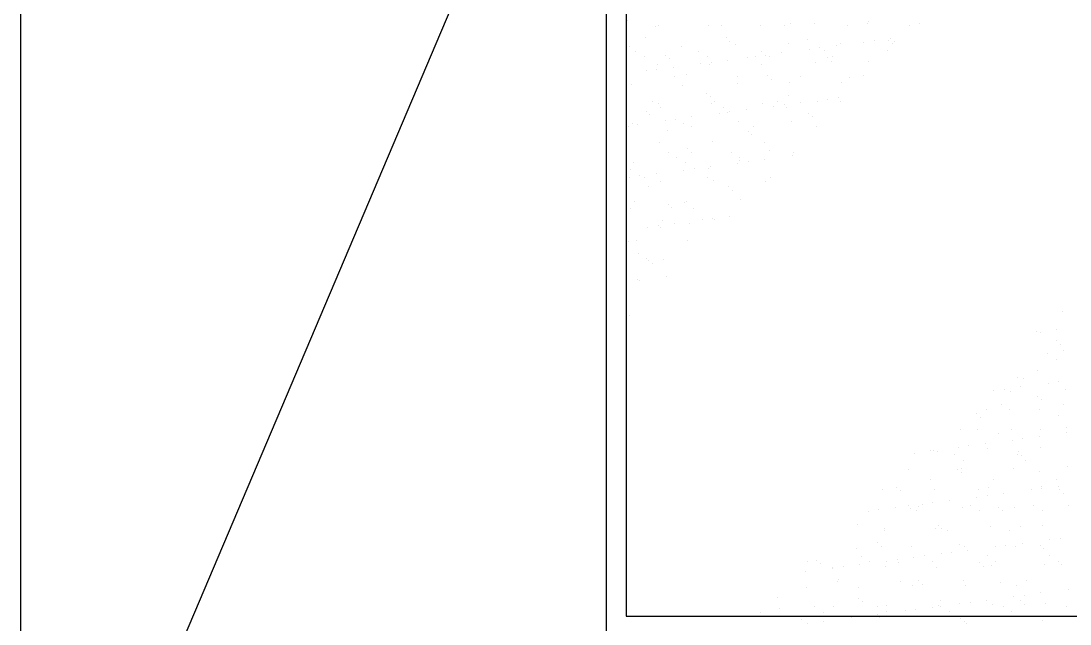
# Model space of a CAD drawing. Header units: inches. Extents: x 8.4 to 50.9, y 14.4 to 39.2.
# Drawn here: x 10.0984 to 10.3584, y 25.7495 to 25.8991 of the extents above; entities that cross this region are included whole.
import ezdxf

# ---------------------------------------------------------------- set-up
doc = ezdxf.new("R2010")
doc.units = ezdxf.units.IN
doc.header["$MEASUREMENT"] = 0
doc.layers.add('02', color=2, linetype='Continuous')
doc.layers.add('1', color=1, linetype='Continuous')

msp = doc.modelspace()

# ---------------------------------------------------------------- linework, layer by layer
at = {"layer": '02'}
for p, q in [((10.0984, 24.551), (10.0984, 26.848)), ((10.2434, 26.848), (10.2434, 25.7465)), ((10.2484, 26.34505), (10.2484, 25.7515)), ((10.24878, 25.89908), (10.24878, 25.89908)), ((10.28909, 25.89846), (10.28909, 25.89846)), ((10.29512, 25.89841), (10.29512, 25.89841)), ((10.30821, 25.89858), (10.30821, 25.89858)), ((10.30847, 25.89886), (10.30847, 25.89886)), ((10.321, 25.89851), (10.321, 25.89851)), ((10.25573, 25.89782), (10.25573, 25.89782)), ((10.25642, 25.89789), (10.25642, 25.89789)), ((10.26882, 25.89798), (10.26882, 25.89798)), ((10.27199, 25.89792), (10.27199, 25.89792)), ((10.28161, 25.89792), (10.28161, 25.89792)), ((10.28756, 25.89795), (10.28756, 25.89795)), ((10.30313, 25.89798), (10.30313, 25.89798)), ((10.3187, 25.89801), (10.3187, 25.89801)), ((10.25313, 25.89509), (10.25313, 25.89509)), ((10.27314, 25.89492), (10.27314, 25.89492)), ((10.27406, 25.89407), (10.27406, 25.89407)), ((10.27558, 25.8933), (10.27558, 25.8933)), ((10.28867, 25.89346), (10.28867, 25.89346)), ((10.29344, 25.89448), (10.29344, 25.89448)), ((10.30146, 25.8934), (10.30146, 25.8934)), ((10.30726, 25.89384), (10.30726, 25.89384)), ((10.30986, 25.89418), (10.30986, 25.89418)), ((10.31344, 25.8943), (10.31344, 25.8943)), ((10.31393, 25.89472), (10.31393, 25.89472)), ((10.31437, 25.89346), (10.31437, 25.89346)), ((10.31497, 25.89389), (10.31497, 25.89389)), ((10.24929, 25.89287), (10.24929, 25.89287)), ((10.25076, 25.89155), (10.25076, 25.89155)), ((10.2581, 25.89053), (10.2581, 25.89053)), ((10.26208, 25.89281), (10.26208, 25.89281)), ((10.26633, 25.89158), (10.26633, 25.89158)), ((10.2819, 25.89161), (10.2819, 25.89161)), ((10.28294, 25.89064), (10.28294, 25.89064)), ((10.28701, 25.89118), (10.28701, 25.89118)), ((10.2938, 25.89207), (10.2938, 25.89207)), ((10.2964, 25.89241), (10.2964, 25.89241)), ((10.29747, 25.89164), (10.29747, 25.89164)), ((10.30047, 25.89295), (10.30047, 25.89295)), ((10.31304, 25.89166), (10.31304, 25.89166)), ((10.25287, 25.89021), (10.25287, 25.89021)), ((10.25605, 25.88818), (10.25605, 25.88818)), ((10.25903, 25.88968), (10.25903, 25.88968)), ((10.26688, 25.88853), (10.26688, 25.88853)), ((10.26844, 25.89024), (10.26844, 25.89024)), ((10.26914, 25.88835), (10.26914, 25.88835)), ((10.26949, 25.88887), (10.26949, 25.88887)), ((10.27355, 25.8894), (10.27355, 25.8894)), ((10.27841, 25.89009), (10.27841, 25.89009)), ((10.28034, 25.8903), (10.28034, 25.8903)), ((10.28193, 25.88829), (10.28193, 25.88829)), ((10.28401, 25.89026), (10.28401, 25.89026)), ((10.29543, 25.88877), (10.29543, 25.88877)), ((10.29841, 25.88992), (10.29841, 25.88992)), ((10.29934, 25.88907), (10.29934, 25.88907)), ((10.29958, 25.89029), (10.29958, 25.89029)), ((10.30852, 25.88894), (10.30852, 25.88894)), ((10.25342, 25.88675), (10.25342, 25.88675)), ((10.25603, 25.8871), (10.25603, 25.8871)), ((10.26009, 25.88763), (10.26009, 25.88763)), ((10.26046, 25.88537), (10.26046, 25.88537)), ((10.26338, 25.8857), (10.26338, 25.8857)), ((10.27603, 25.8854), (10.27603, 25.8854)), ((10.28338, 25.88553), (10.28338, 25.88553)), ((10.2916, 25.88543), (10.2916, 25.88543)), ((10.30717, 25.88546), (10.30717, 25.88546)), ((10.2496, 25.88324), (10.2496, 25.88324)), ((10.26239, 25.88317), (10.26239, 25.88317)), ((10.2759, 25.88366), (10.2759, 25.88366)), ((10.28431, 25.88468), (10.28431, 25.88468)), ((10.28899, 25.88383), (10.28899, 25.88383)), ((10.30178, 25.88377), (10.30178, 25.88377)), ((10.30369, 25.88508), (10.30369, 25.88508)), ((10.26835, 25.88114), (10.26835, 25.88114)), ((10.26927, 25.88029), (10.26927, 25.88029)), ((10.28866, 25.8807), (10.28866, 25.8807)), ((10.30101, 25.88007), (10.30101, 25.88007)), ((10.2548, 25.87903), (10.2548, 25.87903)), ((10.25636, 25.87855), (10.25636, 25.87855)), ((10.25691, 25.87769), (10.25691, 25.87769)), ((10.26945, 25.87872), (10.26945, 25.87872)), ((10.27037, 25.87906), (10.27037, 25.87906)), ((10.27248, 25.87772), (10.27248, 25.87772)), ((10.28224, 25.87865), (10.28224, 25.87865)), ((10.28495, 25.87796), (10.28495, 25.87796)), ((10.28594, 25.87909), (10.28594, 25.87909)), ((10.28755, 25.8783), (10.28755, 25.8783)), ((10.28805, 25.87774), (10.28805, 25.87774)), ((10.29162, 25.87884), (10.29162, 25.87884)), ((10.29575, 25.87914), (10.29575, 25.87914)), ((10.29841, 25.87973), (10.29841, 25.87973)), ((10.30151, 25.87911), (10.30151, 25.87911)), ((10.25332, 25.87675), (10.25332, 25.87675)), ((10.25424, 25.87591), (10.25424, 25.87591)), ((10.2647, 25.87529), (10.2647, 25.87529)), ((10.27149, 25.87619), (10.27149, 25.87619)), ((10.27362, 25.87631), (10.27362, 25.87631)), ((10.2741, 25.87653), (10.2741, 25.87653)), ((10.27816, 25.87707), (10.27816, 25.87707)), ((10.29363, 25.87614), (10.29363, 25.87614)), ((10.29455, 25.87529), (10.29455, 25.87529)), ((10.24893, 25.87282), (10.24893, 25.87282)), ((10.24992, 25.8736), (10.24992, 25.8736)), ((10.25124, 25.87352), (10.25124, 25.87352)), ((10.25803, 25.87442), (10.25803, 25.87442)), ((10.26064, 25.87476), (10.26064, 25.87476)), ((10.26271, 25.87354), (10.26271, 25.87354)), ((10.2645, 25.87285), (10.2645, 25.87285)), ((10.27621, 25.87403), (10.27621, 25.87403)), ((10.28007, 25.87288), (10.28007, 25.87288)), ((10.2893, 25.87419), (10.2893, 25.87419)), ((10.29564, 25.87291), (10.29564, 25.87291)), ((10.25859, 25.87192), (10.25859, 25.87192)), ((10.2786, 25.87175), (10.2786, 25.87175)), ((10.27952, 25.8709), (10.27952, 25.8709)), ((10.25668, 25.86891), (10.25668, 25.86891)), ((10.26357, 25.86736), (10.26357, 25.86736)), ((10.26977, 25.86908), (10.26977, 25.86908)), ((10.28256, 25.86902), (10.28256, 25.86902)), ((10.25884, 25.86651), (10.25884, 25.86651)), ((10.26095, 25.86517), (10.26095, 25.86517)), ((10.26449, 25.86651), (10.26449, 25.86651)), ((10.27441, 25.86654), (10.27441, 25.86654)), ((10.27652, 25.86519), (10.27652, 25.86519)), ((10.28277, 25.86473), (10.28277, 25.86473)), ((10.28387, 25.86692), (10.28387, 25.86692)), ((10.28956, 25.86562), (10.28956, 25.86562)), ((10.28998, 25.86657), (10.28998, 25.86657)), ((10.24854, 25.86297), (10.24854, 25.86297)), ((10.24946, 25.86213), (10.24946, 25.86213)), ((10.25023, 25.86397), (10.25023, 25.86397)), ((10.26264, 25.86208), (10.26264, 25.86208)), ((10.26302, 25.86391), (10.26302, 25.86391)), ((10.26525, 25.86242), (10.26525, 25.86242)), ((10.26884, 25.86253), (10.26884, 25.86253)), ((10.26931, 25.86295), (10.26931, 25.86295)), ((10.2761, 25.86385), (10.2761, 25.86385)), ((10.27653, 25.86439), (10.27653, 25.86439)), ((10.27871, 25.86419), (10.27871, 25.86419)), ((10.24919, 25.8603), (10.24919, 25.8603)), ((10.25179, 25.86065), (10.25179, 25.86065)), ((10.25296, 25.8603), (10.25296, 25.8603)), ((10.25585, 25.86118), (10.25585, 25.86118)), ((10.25699, 25.85928), (10.25699, 25.85928)), ((10.26854, 25.86033), (10.26854, 25.86033)), ((10.27008, 25.85945), (10.27008, 25.85945)), ((10.28287, 25.85939), (10.28287, 25.85939)), ((10.28411, 25.86036), (10.28411, 25.86036)), ((10.25381, 25.85814), (10.25381, 25.85814)), ((10.27382, 25.85797), (10.27382, 25.85797)), ((10.27474, 25.85712), (10.27474, 25.85712)), ((10.25055, 25.85433), (10.25055, 25.85433)), ((10.26334, 25.85427), (10.26334, 25.85427)), ((10.27684, 25.85476), (10.27684, 25.85476)), ((10.24941, 25.85262), (10.24941, 25.85262)), ((10.25879, 25.85358), (10.25879, 25.85358)), ((10.25971, 25.85274), (10.25971, 25.85274)), ((10.26287, 25.85399), (10.26287, 25.85399)), ((10.26498, 25.85265), (10.26498, 25.85265)), ((10.25731, 25.84965), (10.25731, 25.84965)), ((10.26046, 25.84884), (10.26046, 25.84884)), ((10.26725, 25.84974), (10.26725, 25.84974)), ((10.26986, 25.85008), (10.26986, 25.85008)), ((10.2704, 25.84981), (10.2704, 25.84981)), ((10.27392, 25.85062), (10.27392, 25.85062)), ((10.2538, 25.84797), (10.2538, 25.84797)), ((10.2564, 25.84831), (10.2564, 25.84831)), ((10.257, 25.84778), (10.257, 25.84778)), ((10.26406, 25.84875), (10.26406, 25.84875)), ((10.24903, 25.84436), (10.24903, 25.84436)), ((10.25086, 25.8447), (10.25086, 25.8447)), ((10.26365, 25.84464), (10.26365, 25.84464)), ((10.25134, 25.84144), (10.25134, 25.84144)), ((10.25345, 25.8401), (10.25345, 25.8401)), ((10.25401, 25.8398), (10.25401, 25.8398)), ((10.25493, 25.83896), (10.25493, 25.83896)), ((10.25762, 25.84001), (10.25762, 25.84001)), ((10.25118, 25.83507), (10.25118, 25.83507)), ((10.25161, 25.83473), (10.25161, 25.83473)), ((10.25841, 25.83563), (10.25841, 25.83563)), ((10.24922, 25.82602), (10.24922, 25.82602)), ((10.35655, 25.82704), (10.35655, 25.82704)), ((10.35011, 25.82209), (10.35011, 25.82209)), ((10.35098, 25.82192), (10.35098, 25.82192)), ((10.35505, 25.82246), (10.35505, 25.82246)), ((10.35512, 25.81979), (10.35512, 25.81979)), ((10.35604, 25.81895), (10.35604, 25.81895)), ((10.35284, 25.81657), (10.35284, 25.81657)), ((10.35495, 25.81523), (10.35495, 25.81523)), ((10.35687, 25.81741), (10.35687, 25.81741)), ((10.35042, 25.81246), (10.35042, 25.81246)), ((10.34536, 25.81057), (10.34536, 25.81057)), ((10.34697, 25.81036), (10.34697, 25.81036)), ((10.33953, 25.80747), (10.33953, 25.80747)), ((10.34213, 25.80781), (10.34213, 25.80781)), ((10.34368, 25.80729), (10.34368, 25.80729)), ((10.3462, 25.80835), (10.3462, 25.80835)), ((10.35299, 25.80924), (10.35299, 25.80924)), ((10.35559, 25.80958), (10.35559, 25.80958)), ((10.35718, 25.80777), (10.35718, 25.80777)), ((10.35034, 25.80601), (10.35034, 25.80601)), ((10.35126, 25.80517), (10.35126, 25.80517)), ((10.33765, 25.80266), (10.33765, 25.80266)), ((10.34131, 25.80402), (10.34131, 25.80402)), ((10.34342, 25.80268), (10.34342, 25.80268)), ((10.35074, 25.80283), (10.35074, 25.80283)), ((10.35688, 25.80405), (10.35688, 25.80405)), ((10.33531, 25.80162), (10.33531, 25.80162)), ((10.33623, 25.80078), (10.33623, 25.80078)), ((10.35561, 25.80118), (10.35561, 25.80118)), ((10.3312, 25.79771), (10.3312, 25.79771)), ((10.33544, 25.79781), (10.33544, 25.79781)), ((10.34399, 25.79765), (10.34399, 25.79765)), ((10.35101, 25.79784), (10.35101, 25.79784)), ((10.3575, 25.79814), (10.3575, 25.79814)), ((10.3576, 25.7969), (10.3576, 25.7969)), ((10.33735, 25.79424), (10.33735, 25.79424)), ((10.34058, 25.79679), (10.34058, 25.79679)), ((10.34414, 25.79513), (10.34414, 25.79513)), ((10.34674, 25.79547), (10.34674, 25.79547)), ((10.35081, 25.79601), (10.35081, 25.79601)), ((10.31982, 25.79193), (10.31982, 25.79193)), ((10.32389, 25.79247), (10.32389, 25.79247)), ((10.32446, 25.79254), (10.32446, 25.79254)), ((10.32555, 25.79241), (10.32555, 25.79241)), ((10.33068, 25.79336), (10.33068, 25.79336)), ((10.33328, 25.7937), (10.33328, 25.7937)), ((10.33797, 25.79303), (10.33797, 25.79303)), ((10.34556, 25.79223), (10.34556, 25.79223)), ((10.35105, 25.79319), (10.35105, 25.79319)), ((10.32978, 25.79147), (10.32978, 25.79147)), ((10.33189, 25.79013), (10.33189, 25.79013)), ((10.34535, 25.7915), (10.34535, 25.7915)), ((10.34648, 25.79139), (10.34648, 25.79139)), ((10.34746, 25.79016), (10.34746, 25.79016)), ((10.31843, 25.78791), (10.31843, 25.78791)), ((10.33053, 25.78785), (10.33053, 25.78785)), ((10.33145, 25.787), (10.33145, 25.787)), ((10.33152, 25.78808), (10.33152, 25.78808)), ((10.34431, 25.78802), (10.34431, 25.78802)), ((10.35083, 25.7874), (10.35083, 25.7874)), ((10.35781, 25.7885), (10.35781, 25.7885)), ((10.32391, 25.78526), (10.32391, 25.78526)), ((10.33948, 25.78529), (10.33948, 25.78529)), ((10.35505, 25.78532), (10.35505, 25.78532)), ((10.31199, 25.78297), (10.31199, 25.78297)), ((10.31549, 25.78346), (10.31549, 25.78346)), ((10.31642, 25.78261), (10.31642, 25.78261)), ((10.32478, 25.7829), (10.32478, 25.7829)), ((10.3358, 25.78301), (10.3358, 25.78301)), ((10.33789, 25.78136), (10.33789, 25.78136)), ((10.33828, 25.78339), (10.33828, 25.78339)), ((10.34196, 25.7819), (10.34196, 25.7819)), ((10.34875, 25.78279), (10.34875, 25.78279)), ((10.35135, 25.78314), (10.35135, 25.78314)), ((10.35137, 25.78356), (10.35137, 25.78356)), ((10.35542, 25.78367), (10.35542, 25.78367)), ((10.3558, 25.78284), (10.3558, 25.78284)), ((10.35673, 25.782), (10.35673, 25.782)), ((10.31825, 25.77892), (10.31825, 25.77892)), ((10.32077, 25.77863), (10.32077, 25.77863)), ((10.32183, 25.77925), (10.32183, 25.77925)), ((10.32443, 25.77959), (10.32443, 25.77959)), ((10.3285, 25.78013), (10.3285, 25.78013)), ((10.33382, 25.77895), (10.33382, 25.77895)), ((10.33529, 25.78102), (10.33529, 25.78102)), ((10.34939, 25.77898), (10.34939, 25.77898)), ((10.35813, 25.77887), (10.35813, 25.77887)), ((10.30837, 25.77748), (10.30837, 25.77748)), ((10.31098, 25.77782), (10.31098, 25.77782)), ((10.31504, 25.77835), (10.31504, 25.77835)), ((10.31875, 25.77828), (10.31875, 25.77828)), ((10.32035, 25.77758), (10.32035, 25.77758)), ((10.33183, 25.77845), (10.33183, 25.77845)), ((10.33592, 25.77761), (10.33592, 25.77761)), ((10.34077, 25.77845), (10.34077, 25.77845)), ((10.34169, 25.77761), (10.34169, 25.77761)), ((10.34462, 25.77838), (10.34462, 25.77838)), ((10.35149, 25.77764), (10.35149, 25.77764)), ((10.30574, 25.77424), (10.30574, 25.77424)), ((10.32574, 25.77407), (10.32574, 25.77407)), ((10.3386, 25.77376), (10.3386, 25.77376)), ((10.34604, 25.77362), (10.34604, 25.77362)), ((10.35168, 25.77392), (10.35168, 25.77392)), ((10.3123, 25.77333), (10.3123, 25.77333)), ((10.31237, 25.77272), (10.31237, 25.77272)), ((10.32509, 25.77327), (10.32509, 25.77327)), ((10.32666, 25.77322), (10.32666, 25.77322)), ((10.32794, 25.77274), (10.32794, 25.77274)), ((10.34351, 25.77277), (10.34351, 25.77277)), ((10.31071, 25.76968), (10.31071, 25.76968)), ((10.31163, 25.76883), (10.31163, 25.76883)), ((10.31906, 25.76864), (10.31906, 25.76864)), ((10.33101, 25.76924), (10.33101, 25.76924)), ((10.33215, 25.76881), (10.33215, 25.76881)), ((10.3399, 25.76868), (10.3399, 25.76868)), ((10.3425, 25.76902), (10.3425, 25.76902)), ((10.34494, 25.76875), (10.34494, 25.76875)), ((10.34657, 25.76956), (10.34657, 25.76956)), ((10.35102, 25.76906), (10.35102, 25.76906)), ((10.35194, 25.76822), (10.35194, 25.76822)), ((10.35336, 25.77045), (10.35336, 25.77045)), ((10.35596, 25.7708), (10.35596, 25.7708)), ((10.30556, 25.76816), (10.30556, 25.76816)), ((10.30671, 25.76637), (10.30671, 25.76637)), ((10.31965, 25.76602), (10.31965, 25.76602)), ((10.32228, 25.7664), (10.32228, 25.7664)), ((10.32644, 25.76691), (10.32644, 25.76691)), ((10.32904, 25.76725), (10.32904, 25.76725)), ((10.33311, 25.76779), (10.33311, 25.76779)), ((10.33785, 25.76643), (10.33785, 25.76643)), ((10.35342, 25.76646), (10.35342, 25.76646)), ((10.29325, 25.765), (10.29325, 25.765)), ((10.29568, 25.76529), (10.29568, 25.76529)), ((10.2966, 25.76445), (10.2966, 25.76445)), ((10.29952, 25.76337), (10.29952, 25.76337)), ((10.29953, 25.76353), (10.29953, 25.76353)), ((10.30213, 25.76371), (10.30213, 25.76371)), ((10.30619, 25.76424), (10.30619, 25.76424)), ((10.30882, 25.76503), (10.30882, 25.76503)), ((10.31262, 25.7637), (10.31262, 25.7637)), ((10.31298, 25.76514), (10.31298, 25.76514)), ((10.31559, 25.76548), (10.31559, 25.76548)), ((10.31598, 25.76485), (10.31598, 25.76485)), ((10.32439, 25.76506), (10.32439, 25.76506)), ((10.32541, 25.76364), (10.32541, 25.76364)), ((10.33599, 25.76468), (10.33599, 25.76468)), ((10.33691, 25.76383), (10.33691, 25.76383)), ((10.33891, 25.76412), (10.33891, 25.76412)), ((10.33996, 25.76509), (10.33996, 25.76509)), ((10.352, 25.76429), (10.352, 25.76429)), ((10.35553, 25.76512), (10.35553, 25.76512)), ((10.35629, 25.76423), (10.35629, 25.76423)), ((10.29273, 25.76247), (10.29273, 25.76247)), ((10.30095, 25.76046), (10.30095, 25.76046)), ((10.29308, 25.75858), (10.29308, 25.75858)), ((10.30084, 25.76017), (10.30084, 25.76017)), ((10.30587, 25.75852), (10.30587, 25.75852)), ((10.31641, 25.76019), (10.31641, 25.76019)), ((10.31938, 25.75901), (10.31938, 25.75901)), ((10.32096, 25.76029), (10.32096, 25.76029)), ((10.32188, 25.75944), (10.32188, 25.75944)), ((10.33198, 25.76022), (10.33198, 25.76022)), ((10.33246, 25.75918), (10.33246, 25.75918)), ((10.34126, 25.75985), (10.34126, 25.75985)), ((10.34525, 25.75912), (10.34525, 25.75912)), ((10.34755, 25.76025), (10.34755, 25.76025)), ((10.35797, 25.75811), (10.35797, 25.75811)), ((10.28592, 25.75607), (10.28592, 25.75607)), ((10.30593, 25.7559), (10.30593, 25.7559)), ((10.32623, 25.75546), (10.32623, 25.75546)), ((10.33772, 25.75545), (10.33772, 25.75545)), ((10.34451, 25.75634), (10.34451, 25.75634)), ((10.34624, 25.75528), (10.34624, 25.75528)), ((10.34711, 25.75669), (10.34711, 25.75669)), ((10.35118, 25.75722), (10.35118, 25.75722)), ((10.28634, 25.75341), (10.28634, 25.75341)), ((10.29518, 25.75382), (10.29518, 25.75382)), ((10.29984, 25.7539), (10.29984, 25.7539)), ((10.30685, 25.75505), (10.30685, 25.75505)), ((10.31075, 25.75385), (10.31075, 25.75385)), ((10.31293, 25.75406), (10.31293, 25.75406)), ((10.31759, 25.7528), (10.31759, 25.7528)), ((10.3202, 25.75314), (10.3202, 25.75314)), ((10.32426, 25.75368), (10.32426, 25.75368)), ((10.32572, 25.754), (10.32572, 25.754)), ((10.32632, 25.75388), (10.32632, 25.75388)), ((10.33105, 25.75457), (10.33105, 25.75457)), ((10.33365, 25.75491), (10.33365, 25.75491)), ((10.33922, 25.75449), (10.33922, 25.75449)), ((10.34189, 25.75391), (10.34189, 25.75391)), ((10.34716, 25.75444), (10.34716, 25.75444)), ((10.35231, 25.75466), (10.35231, 25.75466)), ((10.35746, 25.75394), (10.35746, 25.75394)), ((10.2484, 25.7515), (10.4484, 25.7515)), ((10.28172, 25.75245), (10.28172, 25.75245)), ((10.2909, 25.75151), (10.2909, 25.75151)), ((10.29182, 25.75067), (10.29182, 25.75067)), ((10.29729, 25.75248), (10.29729, 25.75248)), ((10.29734, 25.75013), (10.29734, 25.75013)), ((10.30413, 25.75103), (10.30413, 25.75103)), ((10.30674, 25.75137), (10.30674, 25.75137)), ((10.3108, 25.75191), (10.3108, 25.75191)), ((10.3112, 25.75107), (10.3112, 25.75107)), ((10.31286, 25.75251), (10.31286, 25.75251)), ((10.32843, 25.75254), (10.32843, 25.75254)), ((10.33121, 25.7509), (10.33121, 25.7509)), ((10.33213, 25.75005), (10.33213, 25.75005)), ((10.344, 25.75257), (10.344, 25.75257)), ((10.35151, 25.75045), (10.35151, 25.75045)), ((10.29328, 25.7496), (10.29328, 25.7496)), ((10.33278, 25.74954), (10.33278, 25.74954))]:
    msp.add_line(p, q, dxfattribs=at)
at = {"layer": '1'}
msp.add_line((10.6074, 26.851), (10.0984, 25.651), dxfattribs=at)

doc.saveas('drawing.dxf')
